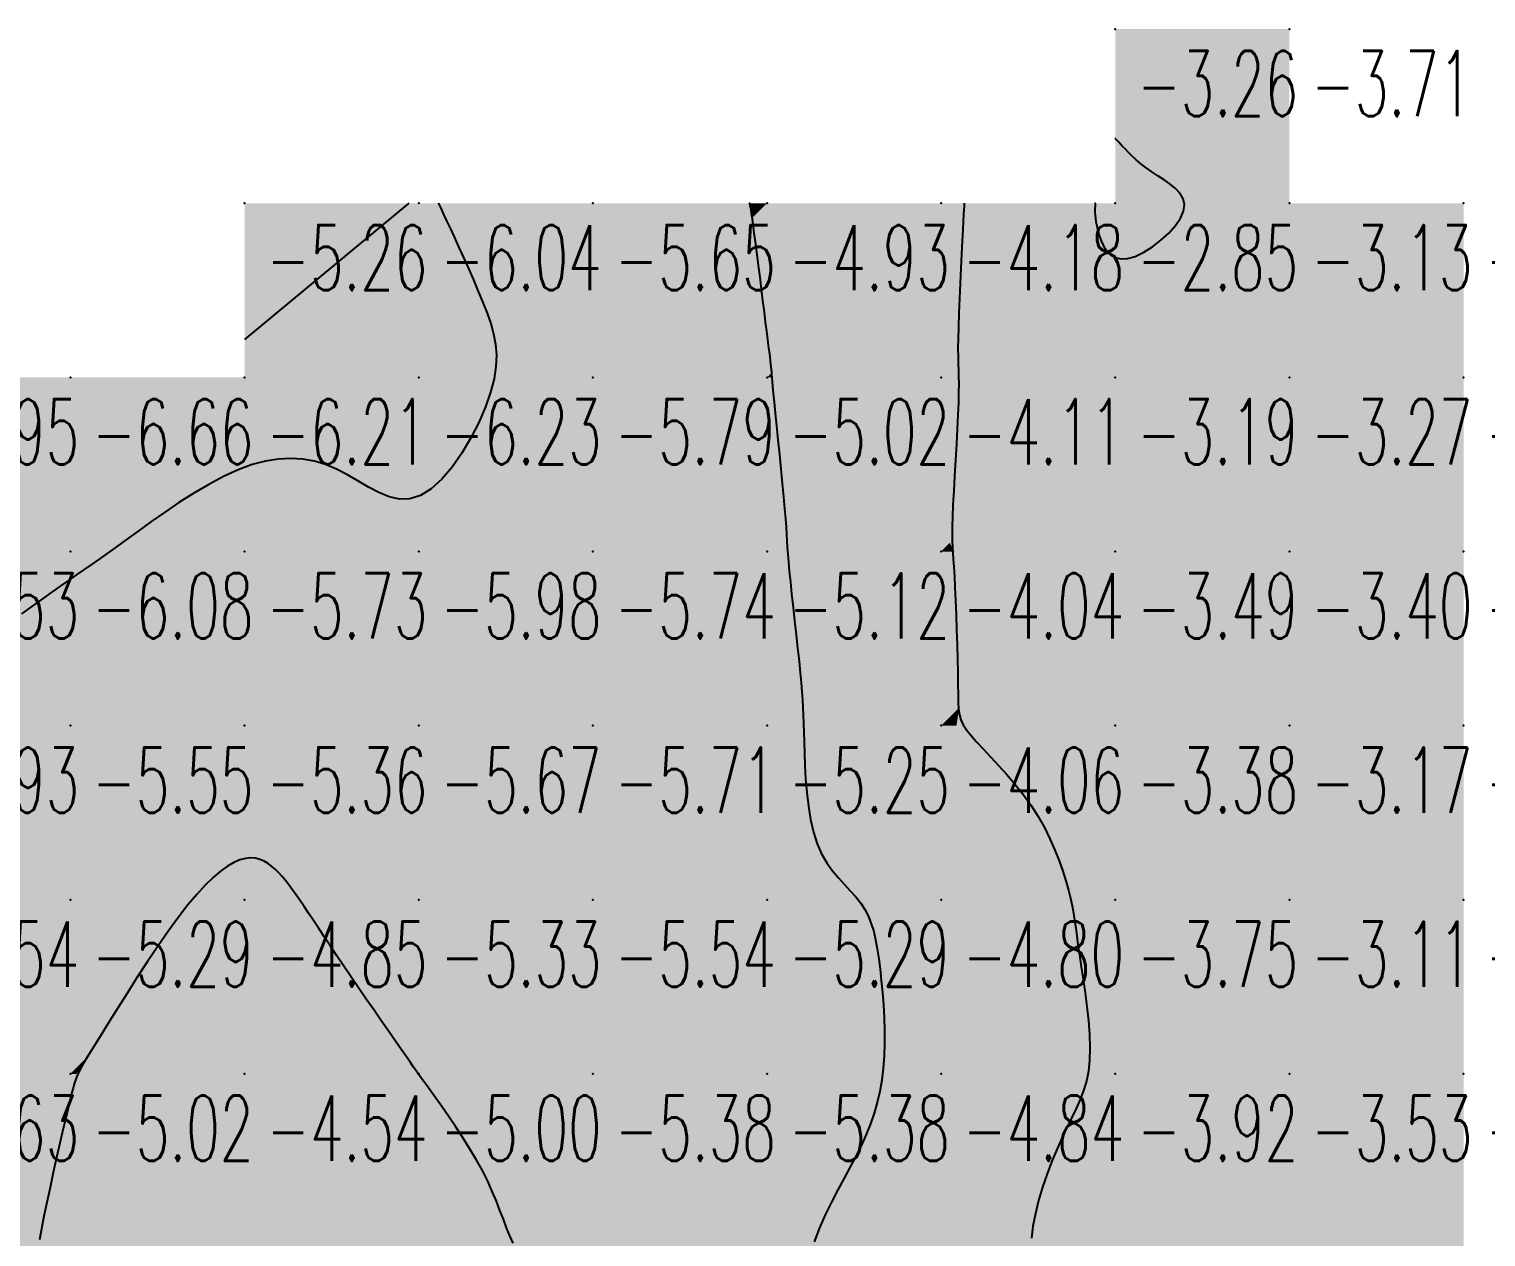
# Model space of a CAD drawing. Header units: millimetres. Extents: x 88261 to 90953, y 390274 to 392322.
# Drawn here: x 89897.9 to 89981.5, y 392137.9 to 392207.2 of the extents above; entities that cross this region are included whole.
import ezdxf
from ezdxf.enums import TextEntityAlignment as Align

# ---------------------------------------------------------------- set-up
doc = ezdxf.new("R2010")
doc.units = ezdxf.units.MM
doc.header["$LTSCALE"] = 25
for name, color, linetype in [('CN_03_00', 7, 'Continuous'), ('CN_04_00', 242, 'Continuous'), ('COTEAlt', 7, 'Continuous'), ('TN_COLORIAGE', 7, 'Continuous')]:
    doc.layers.add(name, color=color, linetype=linetype)
doc.styles.add('Simplex 1.0', font='Simplex.shx', dxfattribs={"width": 0.99, "height": 2.5})
doc.styles.get("Standard").update_dxf_attribs({"font": 'times.ttf'})

# ---------------------------------------------------------------- blocks, each defined once
blk = doc.blocks.new('COTE')
at = {"color": 0}
blk.add_point((0, 0), dxfattribs=at)
at = {"layer": 'COTEAlt'}
blk.add_attdef('ALT', text='', height=3.75, dxfattribs=at).set_placement((1.25, -1.25), align=Align.TOP_LEFT)

msp = doc.modelspace()

# ---------------------------------------------------------------- linework, layer by layer
at = {"layer": 'CN_03_00', "flags": 128}
for points, elevation in [([(89959.096, 392197.239), (89959.096, 392197.239), (89959.096, 392197.236), (89959.096, 392197.229), (89959.095, 392197.214), (89959.094, 392197.19), (89959.092, 392197.154), (89959.089, 392197.104), (89959.086, 392197.037), (89959.082, 392196.951), (89959.079, 392196.844), (89959.081, 392196.716), (89959.09, 392196.563), (89959.108, 392196.385), (89959.138, 392196.181), (89959.183, 392195.947), (89959.246, 392195.683), (89959.329, 392195.391), (89959.437, 392195.086), (89959.578, 392194.788), (89959.755, 392194.515), (89959.976, 392194.286), (89960.245, 392194.121), (89960.569, 392194.038), (89960.953, 392194.057), (89961.398, 392194.19), (89961.883, 392194.423), (89962.382, 392194.737), (89962.869, 392195.11), (89963.317, 392195.522), (89963.702, 392195.953), (89963.996, 392196.383), (89964.174, 392196.792), (89964.218, 392197.162), (89964.141, 392197.497), (89963.965, 392197.8), (89963.711, 392198.078), (89963.4, 392198.336), (89963.055, 392198.58), (89962.696, 392198.816), (89962.344, 392199.048), (89962.019, 392199.281), (89961.722, 392199.512), (89961.455, 392199.738), (89961.216, 392199.953), (89961.006, 392200.155), (89960.825, 392200.339), (89960.671, 392200.501), (89960.546, 392200.636), (89960.448, 392200.743), (89960.374, 392200.823), (89960.321, 392200.88), (89960.286, 392200.919), (89960.264, 392200.942), (89960.253, 392200.954), (89960.249, 392200.959), (89960.249, 392200.959)], -3), ([(89921.382, 392197.239), (89921.383, 392197.237), (89921.389, 392197.224), (89921.407, 392197.186), (89921.44, 392197.113), (89921.496, 392196.993), (89921.58, 392196.814), (89921.696, 392196.564), (89921.851, 392196.231), (89922.047, 392195.808), (89922.279, 392195.306), (89922.538, 392194.742), (89922.815, 392194.131), (89923.102, 392193.489), (89923.39, 392192.832), (89923.671, 392192.176), (89923.937, 392191.537), (89924.178, 392190.926), (89924.385, 392190.334), (89924.549, 392189.747), (89924.66, 392189.15), (89924.708, 392188.53), (89924.683, 392187.873), (89924.577, 392187.164), (89924.379, 392186.389), (89924.085, 392185.543), (89923.702, 392184.654), (89923.247, 392183.758), (89922.732, 392182.891), (89922.171, 392182.091), (89921.579, 392181.392), (89920.969, 392180.832), (89920.356, 392180.447), (89919.749, 392180.261), (89919.149, 392180.252), (89918.554, 392180.385), (89917.96, 392180.625), (89917.364, 392180.938), (89916.763, 392181.289), (89916.155, 392181.643), (89915.536, 392181.966), (89914.904, 392182.228), (89914.256, 392182.421), (89913.589, 392182.541), (89912.9, 392182.585), (89912.187, 392182.55), (89911.448, 392182.432), (89910.678, 392182.228), (89909.877, 392181.934), (89909.044, 392181.551), (89908.191, 392181.096), (89907.332, 392180.587), (89906.483, 392180.044), (89905.658, 392179.487), (89904.872, 392178.935), (89904.139, 392178.408), (89903.475, 392177.927), (89902.889, 392177.504), (89902.369, 392177.133), (89901.899, 392176.801), (89901.463, 392176.495), (89901.044, 392176.203), (89900.624, 392175.911), (89900.188, 392175.608), (89899.719, 392175.28), (89899.205, 392174.917), (89898.649, 392174.523), (89898.06, 392174.104), (89897.446, 392173.664)], -6), ([(89951.571, 392197.239), (89951.571, 392197.236), (89951.57, 392197.216), (89951.567, 392197.159), (89951.561, 392197.049), (89951.552, 392196.867), (89951.537, 392196.595), (89951.517, 392196.216), (89951.491, 392195.712), (89951.457, 392195.074), (89951.418, 392194.326), (89951.377, 392193.504), (89951.336, 392192.641), (89951.297, 392191.771), (89951.263, 392190.929), (89951.236, 392190.149), (89951.22, 392189.465), (89951.215, 392188.899), (89951.219, 392188.431), (89951.228, 392188.026), (89951.24, 392187.651), (89951.25, 392187.274), (89951.256, 392186.861), (89951.253, 392186.379), (89951.238, 392185.795), (89951.21, 392185.086), (89951.17, 392184.277), (89951.122, 392183.401), (89951.07, 392182.494), (89951.018, 392181.589), (89950.969, 392180.721), (89950.927, 392179.925), (89950.896, 392179.235), (89950.879, 392178.675), (89950.873, 392178.222), (89950.879, 392177.84), (89950.894, 392177.498), (89950.916, 392177.159), (89950.944, 392176.791), (89950.976, 392176.359), (89951.01, 392175.829), (89951.044, 392175.177), (89951.077, 392174.425), (89951.11, 392173.605), (89951.139, 392172.749), (89951.166, 392171.888), (89951.188, 392171.055), (89951.205, 392170.282), (89951.216, 392169.6), (89951.222, 392169.034), (89951.231, 392168.568), (89951.254, 392168.183), (89951.302, 392167.856), (89951.384, 392167.564), (89951.512, 392167.286), (89951.696, 392167), (89951.946, 392166.684), (89952.268, 392166.32), (89952.652, 392165.908), (89953.083, 392165.452), (89953.546, 392164.957), (89954.026, 392164.425), (89954.508, 392163.862), (89954.977, 392163.271), (89955.418, 392162.656), (89955.819, 392162.023), (89956.178, 392161.379), (89956.499, 392160.734), (89956.781, 392160.096), (89957.027, 392159.474), (89957.238, 392158.878), (89957.416, 392158.316), (89957.562, 392157.798), (89957.68, 392157.327), (89957.773, 392156.892), (89957.85, 392156.475), (89957.915, 392156.058), (89957.975, 392155.625), (89958.036, 392155.159), (89958.105, 392154.641), (89958.188, 392154.056), (89958.288, 392153.392), (89958.399, 392152.662), (89958.512, 392151.888), (89958.617, 392151.088), (89958.705, 392150.282), (89958.767, 392149.491), (89958.794, 392148.734), (89958.776, 392148.032), (89958.706, 392147.398), (89958.589, 392146.821), (89958.429, 392146.283), (89958.232, 392145.769), (89958.005, 392145.259), (89957.752, 392144.738), (89957.48, 392144.189), (89957.195, 392143.592), (89956.902, 392142.938), (89956.611, 392142.235), (89956.332, 392141.497), (89956.074, 392140.739), (89955.846, 392139.975), (89955.658, 392139.221), (89955.521, 392138.489), (89955.442, 392137.795)], -4)]:
    msp.add_lwpolyline(points, dxfattribs=dict(at, elevation=elevation))
at = {"layer": 'CN_03_00', "linetype": 'Continuous', "elevation": -6, "flags": 128}
msp.add_lwpolyline([(89919.68, 392197.239), (89910.249, 392189.413)], dxfattribs=at)
at = {"layer": 'CN_04_00', "elevation": -5, "flags": 128}
for points in [[(89939.237, 392197.239), (89939.237, 392197.239), (89939.237, 392197.237), (89939.238, 392197.232), (89939.24, 392197.222), (89939.244, 392197.205), (89939.249, 392197.18), (89939.255, 392197.145), (89939.264, 392197.098), (89939.276, 392197.037), (89939.292, 392196.953), (89939.311, 392196.835), (89939.337, 392196.675), (89939.369, 392196.463), (89939.409, 392196.187), (89939.457, 392195.839), (89939.515, 392195.409), (89939.584, 392194.892), (89939.66, 392194.303), (89939.742, 392193.663), (89939.828, 392192.993), (89939.914, 392192.312), (89939.998, 392191.642), (89940.079, 392191.003), (89940.153, 392190.416), (89940.219, 392189.896), (89940.276, 392189.443), (89940.325, 392189.051), (89940.367, 392188.715), (89940.403, 392188.43), (89940.432, 392188.189), (89940.455, 392187.989), (89940.473, 392187.823), (89940.487, 392187.684), (89940.499, 392187.553), (89940.511, 392187.411), (89940.525, 392187.237), (89940.545, 392187.01), (89940.572, 392186.711), (89940.609, 392186.319), (89940.659, 392185.814), (89940.722, 392185.184), (89940.796, 392184.452), (89940.877, 392183.65), (89940.962, 392182.809), (89941.046, 392181.96), (89941.127, 392181.137), (89941.199, 392180.37), (89941.259, 392179.69), (89941.306, 392179.12), (89941.34, 392178.642), (89941.367, 392178.226), (89941.391, 392177.846), (89941.414, 392177.472), (89941.442, 392177.078), (89941.478, 392176.634), (89941.526, 392176.112), (89941.589, 392175.494), (89941.664, 392174.794), (89941.747, 392174.039), (89941.835, 392173.251), (89941.923, 392172.457), (89942.009, 392171.681), (89942.088, 392170.947), (89942.156, 392170.28), (89942.211, 392169.697), (89942.253, 392169.184), (89942.286, 392168.717), (89942.31, 392168.276), (89942.329, 392167.836), (89942.345, 392167.376), (89942.36, 392166.873), (89942.375, 392166.305), (89942.395, 392165.656), (89942.423, 392164.942), (89942.467, 392164.182), (89942.533, 392163.399), (89942.626, 392162.614), (89942.752, 392161.848), (89942.917, 392161.123), (89943.128, 392160.46), (89943.387, 392159.874), (89943.685, 392159.36), (89944.011, 392158.903), (89944.352, 392158.492), (89944.697, 392158.113), (89945.032, 392157.755), (89945.347, 392157.404), (89945.629, 392157.047), (89945.869, 392156.674), (89946.07, 392156.28), (89946.236, 392155.86), (89946.374, 392155.41), (89946.488, 392154.929), (89946.583, 392154.411), (89946.666, 392153.852), (89946.742, 392153.25), (89946.813, 392152.603), (89946.878, 392151.919), (89946.934, 392151.206), (89946.976, 392150.475), (89947, 392149.736), (89947.002, 392148.998), (89946.98, 392148.271), (89946.928, 392147.564), (89946.844, 392146.886), (89946.727, 392146.232), (89946.578, 392145.598), (89946.397, 392144.978), (89946.184, 392144.367), (89945.94, 392143.758), (89945.666, 392143.147), (89945.361, 392142.528), (89945.027, 392141.895), (89944.674, 392141.246), (89944.311, 392140.574), (89943.949, 392139.877), (89943.597, 392139.151), (89943.266, 392138.392), (89942.966, 392137.595)], [(89925.681, 392137.51), (89925.484, 392137.943), (89925.296, 392138.402), (89925.11, 392138.886), (89924.917, 392139.395), (89924.708, 392139.929), (89924.476, 392140.489), (89924.211, 392141.074), (89923.906, 392141.685), (89923.557, 392142.318), (89923.173, 392142.961), (89922.769, 392143.602), (89922.359, 392144.224), (89921.957, 392144.813), (89921.577, 392145.356), (89921.234, 392145.837), (89920.941, 392146.242), (89920.71, 392146.562), (89920.535, 392146.802), (89920.41, 392146.975), (89920.325, 392147.091), (89920.272, 392147.162), (89920.245, 392147.2), (89920.233, 392147.215), (89920.231, 392147.219), (89920.228, 392147.223), (89920.218, 392147.239), (89920.192, 392147.277), (89920.143, 392147.35), (89920.061, 392147.469), (89919.94, 392147.645), (89919.77, 392147.89), (89919.544, 392148.215), (89919.258, 392148.627), (89918.917, 392149.115), (89918.535, 392149.665), (89918.12, 392150.262), (89917.685, 392150.891), (89917.239, 392151.538), (89916.794, 392152.186), (89916.361, 392152.823), (89915.948, 392153.434), (89915.557, 392154.017), (89915.187, 392154.57), (89914.84, 392155.093), (89914.514, 392155.585), (89914.21, 392156.044), (89913.927, 392156.47), (89913.666, 392156.861), (89913.424, 392157.218), (89913.201, 392157.542), (89912.99, 392157.837), (89912.791, 392158.105), (89912.597, 392158.35), (89912.406, 392158.574), (89912.215, 392158.78), (89912.019, 392158.972), (89911.815, 392159.151), (89911.6, 392159.312), (89911.374, 392159.448), (89911.133, 392159.552), (89910.876, 392159.619), (89910.6, 392159.642), (89910.303, 392159.614), (89909.984, 392159.529), (89909.639, 392159.381), (89909.269, 392159.164), (89908.873, 392158.877), (89908.448, 392158.514), (89907.995, 392158.073), (89907.512, 392157.548), (89906.998, 392156.938), (89906.453, 392156.237), (89905.877, 392155.447), (89905.282, 392154.591), (89904.682, 392153.695), (89904.09, 392152.787), (89903.52, 392151.895), (89902.986, 392151.045), (89902.5, 392150.265), (89902.077, 392149.582), (89901.727, 392149.017), (89901.443, 392148.56), (89901.219, 392148.195), (89901.043, 392147.907), (89900.908, 392147.678), (89900.805, 392147.493), (89900.724, 392147.336), (89900.657, 392147.191), (89900.595, 392147.042), (89900.534, 392146.874), (89900.471, 392146.674), (89900.401, 392146.427), (89900.32, 392146.121), (89900.226, 392145.741), (89900.113, 392145.273), (89899.98, 392144.703), (89899.823, 392144.025), (89899.647, 392143.259), (89899.46, 392142.432), (89899.268, 392141.571), (89899.078, 392140.705), (89898.896, 392139.859), (89898.73, 392139.063), (89898.587, 392138.342), (89898.471, 392137.716)]]:
    msp.add_lwpolyline(points, dxfattribs=at)
at = {"layer": 'TN_COLORIAGE', "color": 121}
for points in [[(89970.249, 392207.239, -3), (89962.031, 392199.022, -3), (89960.249, 392207.239, -3), (89960.249, 392200.959, -3)], [(89970.249, 392207.239, -3), (89962.031, 392199.022, -3), (89970.249, 392197.239, -3), (89965.692, 392197.239, -3)], [(89951.087, 392188.077, -3), (89951.571, 392197.239, -3), (89959.032, 392196.023, -3), (89959.096, 392197.239, -3)], [(89970.249, 392187.239, -3.189), (89970.249, 392197.239, -3.189), (89960.249, 392187.239, -3.189)], [(89960.249, 392187.239, -3), (89960.249, 392192.77, -3), (89970.249, 392197.239, -3), (89965.692, 392197.239, -3)], [(89980.249, 392187.239, -3.265), (89980.249, 392197.239, -3.265), (89970.249, 392187.239, -3.265)], [(89980.249, 392197.239, -3.265), (89970.249, 392197.239, -3.265), (89970.249, 392187.239, -3.265)], [(89951.4, 392187.239, -3), (89951.087, 392188.077, -3), (89960.249, 392187.239, -3), (89959.032, 392196.023, -3)], [(89959.032, 392196.023, -3.189), (89960.249, 392192.77, -3.189), (89960.249, 392187.239, -3.189)], [(89951.006, 392177.239, -3.189), (89950.743, 392177.733, -3.189), (89960.249, 392177.239, -3.189), (89960.249, 392187.239, -3.189)], [(89950.743, 392177.733, -3.189), (89951.4, 392187.239, -3.189), (89960.249, 392187.239, -3.189)], [(89960.249, 392177.239, -3.265), (89970.249, 392177.239, -3.265), (89970.249, 392187.239, -3.265)], [(89960.249, 392187.239, -3.265), (89960.249, 392177.239, -3.265), (89970.249, 392187.239, -3.265)], [(89980.249, 392177.239, -3.402), (89980.249, 392187.239, -3.402), (89970.249, 392177.239, -3.402)], [(89970.249, 392187.239, -3.719), (89970.249, 392177.239, -3.719), (89980.249, 392187.239, -3.719)], [(89951.006, 392177.239, -3.486), (89951.29, 392168.281, -3.486), (89960.249, 392177.239, -3.486)], [(89951.29, 392168.281, -3.379), (89951.127, 392167.239, -3.379), (89960.249, 392177.239, -3.379), (89960.249, 392167.239, -3.379)], [(89960.249, 392177.239, -3.402), (89960.249, 392167.239, -3.402), (89970.249, 392177.239, -3.402)], [(89960.249, 392167.239, -3.402), (89970.249, 392167.239, -3.402), (89970.249, 392177.239, -3.402)], [(89980.249, 392167.239, -3.168), (89980.249, 392177.239, -3.168), (89970.249, 392167.239, -3.168)], [(89970.249, 392177.239, -3.602), (89970.249, 392167.239, -3.602), (89980.249, 392177.239, -3.602)], [(89951.127, 392167.239, -3.379), (89955.874, 392162.865, -3.379), (89960.249, 392167.239, -3.379)], [(89957.882, 392157.239, -3.379), (89955.874, 392162.865, -3.379), (89960.249, 392157.239, -3.379), (89960.249, 392167.239, -3.379)], [(89960.249, 392157.239, -3.168), (89970.249, 392157.239, -3.168), (89970.249, 392167.239, -3.168)], [(89960.249, 392167.239, -3.168), (89960.249, 392157.239, -3.168), (89970.249, 392167.239, -3.168)], [(89980.249, 392157.239, -3.106), (89980.249, 392167.239, -3.106), (89970.249, 392157.239, -3.106)], [(89970.249, 392167.239, -3.393), (89970.249, 392157.239, -3.393), (89980.249, 392167.239, -3.393)], [(89957.882, 392157.239, -3.753), (89957.974, 392154.965, -3.753), (89960.249, 392157.239, -3.753)], [(89959.35, 392147.239, -3.753), (89957.974, 392154.965, -3.753), (89960.249, 392147.239, -3.753), (89960.249, 392157.239, -3.753)], [(89960.249, 392147.239, -3.106), (89970.249, 392147.239, -3.106), (89970.249, 392157.239, -3.106)], [(89960.249, 392157.239, -3.106), (89960.249, 392147.239, -3.106), (89970.249, 392157.239, -3.106)], [(89980.249, 392147.239, -3.534), (89980.249, 392157.239, -3.534), (89970.249, 392147.239, -3.534)], [(89970.249, 392157.239, -3.411), (89970.249, 392147.239, -3.411), (89980.249, 392157.239, -3.411)], [(89957.278, 392144.269, -3.756), (89954.705, 392137.239, -3.756), (89960.249, 392147.239, -3.756), (89960.249, 392137.239, -3.756)], [(89957.278, 392144.269, -3.917), (89959.35, 392147.239, -3.917), (89960.249, 392147.239, -3.917)], [(89960.249, 392137.239, -3.534), (89970.249, 392137.239, -3.534), (89970.249, 392147.239, -3.534)], [(89960.249, 392147.239, -3.534), (89960.249, 392137.239, -3.534), (89970.249, 392147.239, -3.534)], [(89980.249, 392137.239, -3.35), (89980.249, 392147.239, -3.35), (89970.249, 392137.239, -3.35)], [(89970.249, 392147.239, -3.302), (89970.249, 392137.239, -3.302), (89980.249, 392147.239, -3.302)]]:
    msp.add_solid(points, dxfattribs=at)
at = {"layer": 'TN_COLORIAGE', "color": 111}
for points in [[(89960.249, 392200.959, -2.847), (89962.031, 392199.022, -2.847), (89960.249, 392197.239, -2.847)], [(89965.692, 392197.239, -2.847), (89962.031, 392199.022, -2.847), (89960.249, 392197.239, -2.847)], [(89960.249, 392192.77, -2.847), (89959.032, 392196.023, -2.847), (89960.249, 392197.239, -2.847)], [(89959.032, 392196.023, -2.847), (89959.096, 392197.239, -2.847), (89960.249, 392197.239, -2.847)], [(89965.692, 392197.239, -2.847), (89960.249, 392192.77, -2.847), (89960.249, 392197.239, -2.847)]]:
    msp.add_solid(points, dxfattribs=at)
at = {"layer": 'TN_COLORIAGE', "color": 151}
for points in [[(89910.249, 392187.239, -6), (89910.249, 392189.413, -6), (89920.249, 392197.239, -6), (89919.68, 392197.239, -6)], [(89920.249, 392187.239, -6.206), (89920.249, 392197.239, -6.206), (89910.249, 392187.239, -6.206)], [(89920.249, 392187.239, -6), (89924.195, 392191.186, -6), (89920.249, 392197.239, -6), (89921.382, 392197.239, -6)], [(89924.195, 392191.186, -6.229), (89925.458, 392187.239, -6.229), (89920.249, 392187.239, -6.229)], [(89890.249, 392187.239, -6.663), (89890.249, 392177.239, -6.663), (89900.249, 392187.239, -6.663)], [(89900.249, 392177.239, -6.527), (89900.249, 392187.239, -6.527), (89890.249, 392177.239, -6.527)], [(89910.249, 392187.239, -6), (89910.249, 392182.924, -6), (89900.249, 392177.239, -6), (89902.588, 392177.239, -6)], [(89900.249, 392187.239, -6.206), (89900.249, 392177.239, -6.206), (89910.249, 392187.239, -6.206)], [(89920.249, 392187.239, -6), (89915.68, 392182.671, -6), (89910.249, 392187.239, -6), (89910.249, 392182.924, -6)], [(89915.68, 392182.671, -6.229), (89920.249, 392178.192, -6.229), (89920.249, 392187.239, -6.229)], [(89925.458, 392187.239, -6.229), (89920.249, 392178.192, -6.229), (89920.249, 392187.239, -6.229)], [(89890.249, 392177.239, -6), (89890.249, 392168.375, -6), (89900.249, 392177.239, -6), (89894.733, 392171.724, -6)], [(89900.249, 392175.679, -6.083), (89894.733, 392171.724, -6.083), (89900.249, 392177.239, -6.083)], [(89900.249, 392175.679, -6.083), (89902.588, 392177.239, -6.083), (89900.249, 392177.239, -6.083)]]:
    msp.add_solid(points, dxfattribs=at)
at = {"layer": 'TN_COLORIAGE', "color": 141}
for points in [[(89919.68, 392197.239, -5.256), (89910.249, 392189.413, -5.256), (89910.249, 392197.239, -5.256)], [(89921.382, 392197.239, -5.649), (89924.195, 392191.186, -5.649), (89930.249, 392197.239, -5.649)], [(89925.458, 392187.239, -5.649), (89924.195, 392191.186, -5.649), (89930.249, 392187.239, -5.649), (89930.249, 392197.239, -5.649)], [(89930.249, 392187.239, -5), (89939.402, 392196.392, -5), (89930.249, 392197.239, -5), (89939.237, 392197.239, -5)], [(89930.249, 392187.239, -5), (89939.402, 392196.392, -5), (89940.249, 392187.239, -5), (89940.249, 392189.647, -5)], [(89940.522, 392187.513, -5.023), (89940.249, 392189.647, -5.023), (89940.249, 392187.239, -5.023)], [(89920.249, 392178.192, -5.79), (89925.458, 392187.239, -5.79), (89920.249, 392177.239, -5.79), (89930.249, 392187.239, -5.79)], [(89920.249, 392177.239, -5.79), (89930.249, 392177.239, -5.79), (89930.249, 392187.239, -5.79)], [(89930.249, 392187.239, -5.023), (89930.249, 392177.239, -5.023), (89940.249, 392187.239, -5.023)], [(89930.249, 392177.239, -5.023), (89940.249, 392177.239, -5.023), (89940.249, 392187.239, -5.023)], [(89940.501, 392187.239, -5.023), (89940.522, 392187.513, -5.023), (89940.249, 392187.239, -5.023)], [(89940.249, 392177.239, -5), (89941.425, 392178.415, -5), (89940.249, 392187.239, -5), (89940.501, 392187.239, -5)], [(89902.588, 392177.239, -5.728), (89910.249, 392182.924, -5.728), (89910.249, 392177.239, -5.728)], [(89910.249, 392182.924, -5.728), (89915.68, 392182.671, -5.728), (89910.249, 392177.239, -5.728)], [(89920.249, 392178.192, -5.728), (89915.68, 392182.671, -5.728), (89920.249, 392177.239, -5.728), (89910.249, 392177.239, -5.728)], [(89941.356, 392177.239, -5.119), (89941.425, 392178.415, -5.119), (89940.249, 392177.239, -5.119)], [(89902.588, 392177.239, -5.551), (89900.249, 392175.679, -5.551), (89910.249, 392177.239, -5.551), (89900.249, 392167.239, -5.551)], [(89900.249, 392167.239, -5.728), (89910.249, 392167.239, -5.728), (89910.249, 392177.239, -5.728)], [(89910.249, 392167.239, -5.976), (89920.249, 392167.239, -5.976), (89920.249, 392177.239, -5.976)], [(89910.249, 392177.239, -5.976), (89910.249, 392167.239, -5.976), (89920.249, 392177.239, -5.976)], [(89920.249, 392177.239, -5.738), (89920.249, 392167.239, -5.738), (89930.249, 392177.239, -5.738)], [(89920.249, 392167.239, -5.738), (89930.249, 392167.239, -5.738), (89930.249, 392177.239, -5.738)], [(89930.249, 392167.239, -5.119), (89940.249, 392167.239, -5.119), (89940.249, 392177.239, -5.119)], [(89930.249, 392177.239, -5.119), (89930.249, 392167.239, -5.119), (89940.249, 392177.239, -5.119)], [(89940.249, 392167.239, -5), (89942.31, 392169.3, -5), (89940.249, 392177.239, -5), (89941.356, 392177.239, -5)], [(89894.733, 392171.724, -5.551), (89900.249, 392175.679, -5.551), (89890.249, 392167.239, -5.551), (89900.249, 392167.239, -5.551)], [(89942.31, 392169.3, -5.249), (89942.34, 392167.239, -5.249), (89940.249, 392167.239, -5.249)], [(89890.249, 392167.239, -5.551), (89890.249, 392157.239, -5.551), (89900.249, 392167.239, -5.551)], [(89890.249, 392157.239, -5.551), (89900.249, 392157.239, -5.551), (89900.249, 392167.239, -5.551)], [(89910.249, 392167.239, -5), (89910.249, 392160.21, -5), (89900.249, 392157.239, -5), (89906.801, 392157.239, -5)], [(89900.249, 392167.239, -5.362), (89900.249, 392157.239, -5.362), (89910.249, 392167.239, -5.362)], [(89920.249, 392167.239, -5), (89912.105, 392159.096, -5), (89910.249, 392167.239, -5), (89910.249, 392160.21, -5)], [(89920.249, 392167.239, -5), (89912.105, 392159.096, -5), (89920.249, 392157.239, -5), (89913.441, 392157.239, -5)], [(89920.249, 392167.239, -5.708), (89920.249, 392157.239, -5.708), (89930.249, 392167.239, -5.708)], [(89920.249, 392157.239, -5.708), (89930.249, 392157.239, -5.708), (89930.249, 392167.239, -5.708)], [(89930.249, 392157.239, -5.249), (89940.249, 392157.239, -5.249), (89940.249, 392167.239, -5.249)], [(89930.249, 392167.239, -5.249), (89930.249, 392157.239, -5.249), (89940.249, 392167.239, -5.249)], [(89940.249, 392157.239, -5), (89942.579, 392159.57, -5), (89940.249, 392167.239, -5), (89942.34, 392167.239, -5)], [(89942.579, 392159.57, -5.286), (89946.108, 392157.239, -5.286), (89940.249, 392157.239, -5.286)], [(89890.249, 392157.239, -5.29), (89890.249, 392147.239, -5.29), (89900.249, 392157.239, -5.29)], [(89890.249, 392147.239, -5.29), (89900.249, 392147.239, -5.29), (89900.249, 392157.239, -5.29)], [(89900.249, 392157.239, -5), (89906.801, 392157.239, -5), (89900.249, 392147.239, -5), (89901.263, 392148.254, -5)], [(89916.124, 392153.114, -5.326), (89913.441, 392157.239, -5.326), (89920.249, 392157.239, -5.326)], [(89920.249, 392157.239, -5), (89916.124, 392153.114, -5), (89920.249, 392147.239, -5), (89920.229, 392147.239, -5)], [(89920.249, 392147.239, -5.537), (89930.249, 392147.239, -5.537), (89930.249, 392157.239, -5.537)], [(89920.249, 392157.239, -5.537), (89920.249, 392147.239, -5.537), (89930.249, 392157.239, -5.537)], [(89930.249, 392147.239, -5.286), (89940.249, 392147.239, -5.286), (89940.249, 392157.239, -5.286)], [(89930.249, 392157.239, -5.286), (89930.249, 392147.239, -5.286), (89940.249, 392157.239, -5.286)], [(89940.249, 392147.239, -5), (89946.765, 392153.756, -5), (89940.249, 392157.239, -5), (89946.108, 392157.239, -5)], [(89946.765, 392153.756, -5.378), (89947.28, 392147.239, -5.378), (89940.249, 392147.239, -5.378)], [(89900.607, 392147.239, -5.017), (89901.263, 392148.254, -5.017), (89900.249, 392147.239, -5.017)], [(89890.249, 392147.239, -5.017), (89890.249, 392137.239, -5.017), (89900.249, 392147.239, -5.017)], [(89890.249, 392137.239, -5), (89898.276, 392137.239, -5), (89900.249, 392147.239, -5), (89900.249, 392145.935, -5)], [(89900.607, 392147.239, -5.017), (89900.249, 392145.935, -5.017), (89900.249, 392147.239, -5.017)], [(89920.229, 392147.239, -5.001), (89920.226, 392147.217, -5.001), (89920.249, 392147.239, -5.001)], [(89920.226, 392147.217, -5.001), (89920.249, 392147.206, -5.001), (89920.249, 392147.239, -5.001)], [(89930.249, 392147.239, -5), (89924.425, 392141.416, -5), (89920.249, 392147.239, -5), (89920.249, 392147.206, -5)], [(89930.249, 392147.239, -5), (89924.425, 392141.416, -5), (89930.249, 392137.239, -5), (89925.49, 392137.239, -5)], [(89930.249, 392147.239, -5.378), (89930.249, 392137.239, -5.378), (89940.249, 392147.239, -5.378)], [(89930.249, 392137.239, -5.378), (89940.249, 392137.239, -5.378), (89940.249, 392147.239, -5.378)], [(89940.249, 392147.239, -5), (89947.28, 392147.239, -5), (89940.249, 392137.239, -5), (89945.681, 392142.672, -5)], [(89942.159, 392137.239, -5.19), (89945.681, 392142.672, -5.19), (89940.249, 392137.239, -5.19)]]:
    msp.add_solid(points, dxfattribs=at)
at = {"layer": 'TN_COLORIAGE', "color": 131}
for points in [[(89939.237, 392197.239, -4.927), (89939.402, 392196.392, -4.927), (89940.249, 392197.239, -4.927)], [(89940.249, 392189.647, -4.927), (89939.402, 392196.392, -4.927), (89940.249, 392197.239, -4.927)], [(89940.249, 392189.647, -4.176), (89940.522, 392187.513, -4.176), (89940.249, 392197.239, -4.176), (89950.249, 392197.239, -4.176)], [(89940.522, 392187.513, -4.105), (89940.501, 392187.239, -4.105), (89950.249, 392197.239, -4.105), (89950.249, 392187.239, -4.105)], [(89950.249, 392197.239, -4), (89951.571, 392197.239, -4), (89950.249, 392187.239, -4), (89951.087, 392188.077, -4)], [(89951.087, 392188.077, -4.105), (89951.4, 392187.239, -4.105), (89950.249, 392187.239, -4.105)], [(89940.501, 392187.239, -4.105), (89941.425, 392178.415, -4.105), (89950.249, 392187.239, -4.105)], [(89941.425, 392178.415, -4.042), (89941.356, 392177.239, -4.042), (89950.249, 392187.239, -4.042), (89950.249, 392177.239, -4.042)], [(89950.249, 392187.239, -4), (89951.4, 392187.239, -4), (89950.249, 392177.239, -4), (89950.743, 392177.733, -4)], [(89941.356, 392177.239, -4.042), (89942.31, 392169.3, -4.042), (89950.249, 392177.239, -4.042)], [(89942.34, 392167.239, -4.042), (89942.31, 392169.3, -4.042), (89950.249, 392167.239, -4.042), (89950.249, 392177.239, -4.042)], [(89950.743, 392177.733, -4.042), (89951.006, 392177.239, -4.042), (89950.249, 392177.239, -4.042)], [(89950.249, 392167.239, -4), (89951.29, 392168.281, -4), (89950.249, 392177.239, -4), (89951.006, 392177.239, -4)], [(89951.127, 392167.239, -4.06), (89951.29, 392168.281, -4.06), (89950.249, 392167.239, -4.06)], [(89942.34, 392167.239, -4.06), (89942.579, 392159.57, -4.06), (89950.249, 392167.239, -4.06)], [(89946.108, 392157.239, -4.06), (89942.579, 392159.57, -4.06), (89950.249, 392157.239, -4.06), (89950.249, 392167.239, -4.06)], [(89950.249, 392157.239, -4), (89955.874, 392162.865, -4), (89950.249, 392167.239, -4), (89951.127, 392167.239, -4)], [(89955.874, 392162.865, -4.798), (89957.882, 392157.239, -4.798), (89950.249, 392157.239, -4.798)], [(89906.801, 392157.239, -4.847), (89910.249, 392160.21, -4.847), (89910.249, 392157.239, -4.847)], [(89910.249, 392160.21, -4.847), (89912.105, 392159.096, -4.847), (89910.249, 392157.239, -4.847)], [(89913.441, 392157.239, -4.847), (89912.105, 392159.096, -4.847), (89910.249, 392157.239, -4.847)], [(89901.263, 392148.254, -4.536), (89900.607, 392147.239, -4.536), (89910.249, 392157.239, -4.536), (89910.249, 392147.239, -4.536)], [(89901.263, 392148.254, -4.847), (89906.801, 392157.239, -4.847), (89910.249, 392157.239, -4.847)], [(89913.441, 392157.239, -4.536), (89916.124, 392153.114, -4.536), (89910.249, 392157.239, -4.536), (89910.249, 392147.239, -4.536)], [(89946.108, 392157.239, -4.798), (89946.765, 392153.756, -4.798), (89950.249, 392157.239, -4.798)], [(89947.28, 392147.239, -4.798), (89946.765, 392153.756, -4.798), (89950.249, 392147.239, -4.798), (89950.249, 392157.239, -4.798)], [(89950.249, 392147.239, -4), (89957.974, 392154.965, -4), (89950.249, 392157.239, -4), (89957.882, 392157.239, -4)], [(89957.974, 392154.965, -4.84), (89959.35, 392147.239, -4.84), (89950.249, 392147.239, -4.84)], [(89920.229, 392147.239, -4.536), (89916.124, 392153.114, -4.536), (89910.249, 392147.239, -4.536)], [(89900.249, 392145.935, -4.536), (89900.607, 392147.239, -4.536), (89900.249, 392137.239, -4.536), (89910.249, 392147.239, -4.536)], [(89900.249, 392137.239, -4.536), (89910.249, 392137.239, -4.536), (89910.249, 392147.239, -4.536)], [(89920.226, 392147.217, -4.536), (89920.229, 392147.239, -4.536), (89910.249, 392137.239, -4.536), (89910.249, 392147.239, -4.536)], [(89920.249, 392147.206, -4.587), (89920.226, 392147.217, -4.587), (89920.249, 392137.239, -4.587), (89910.249, 392137.239, -4.587)], [(89920.249, 392147.206, -4.727), (89924.425, 392141.416, -4.727), (89920.249, 392137.239, -4.727)], [(89945.681, 392142.672, -4.196), (89942.159, 392137.239, -4.196), (89950.249, 392147.239, -4.196), (89950.249, 392137.239, -4.196)], [(89945.681, 392142.672, -4.84), (89947.28, 392147.239, -4.84), (89950.249, 392147.239, -4.84)], [(89950.249, 392147.239, -4), (89959.35, 392147.239, -4), (89950.249, 392137.239, -4), (89957.278, 392144.269, -4)], [(89900.249, 392145.935, -4.885), (89898.276, 392137.239, -4.885), (89900.249, 392137.239, -4.885)], [(89954.705, 392137.239, -4.196), (89957.278, 392144.269, -4.196), (89950.249, 392137.239, -4.196)], [(89925.49, 392137.239, -4.727), (89924.425, 392141.416, -4.727), (89920.249, 392137.239, -4.727)]]:
    msp.add_solid(points, dxfattribs=at)

# ---------------------------------------------------------------- block references
at = {"layer": 'COTEAlt'}
ref = msp.add_blockref('COTE', (89960.249, 392207.239), dxfattribs=at)
ref.add_attrib('ALT', '-3.26', dxfattribs={"height": 3.75, "style": 'Simplex 1.0', "width": 0.6}).set_placement((89961.499, 392205.989), align=Align.TOP_LEFT)
ref = msp.add_blockref('COTE', (89970.249, 392207.239), dxfattribs=at)
ref.add_attrib('ALT', '-3.71', dxfattribs={"height": 3.75, "style": 'Simplex 1.0', "width": 0.6}).set_placement((89971.499, 392205.989), align=Align.TOP_LEFT)
ref = msp.add_blockref('COTE', (89910.249, 392197.239), dxfattribs=at)
ref.add_attrib('ALT', '-5.26', dxfattribs={"height": 3.75, "style": 'Simplex 1.0', "width": 0.6}).set_placement((89911.499, 392195.989), align=Align.TOP_LEFT)
ref = msp.add_blockref('COTE', (89920.249, 392197.239), dxfattribs=at)
ref.add_attrib('ALT', '-6.04', dxfattribs={"height": 3.75, "style": 'Simplex 1.0', "width": 0.6}).set_placement((89921.499, 392195.989), align=Align.TOP_LEFT)
ref = msp.add_blockref('COTE', (89930.249, 392197.239), dxfattribs=at)
ref.add_attrib('ALT', '-5.65', dxfattribs={"height": 3.75, "style": 'Simplex 1.0', "width": 0.6}).set_placement((89931.499, 392195.989), align=Align.TOP_LEFT)
ref = msp.add_blockref('COTE', (89940.249, 392197.239), dxfattribs=at)
ref.add_attrib('ALT', '-4.93', dxfattribs={"height": 3.75, "style": 'Simplex 1.0', "width": 0.6}).set_placement((89941.499, 392195.989), align=Align.TOP_LEFT)
ref = msp.add_blockref('COTE', (89950.249, 392197.239), dxfattribs=at)
ref.add_attrib('ALT', '-4.18', dxfattribs={"height": 3.75, "style": 'Simplex 1.0', "width": 0.6}).set_placement((89951.499, 392195.989), align=Align.TOP_LEFT)
ref = msp.add_blockref('COTE', (89960.249, 392197.239), dxfattribs=at)
ref.add_attrib('ALT', '-2.85', dxfattribs={"height": 3.75, "style": 'Simplex 1.0', "width": 0.6}).set_placement((89961.499, 392195.989), align=Align.TOP_LEFT)
ref = msp.add_blockref('COTE', (89970.249, 392197.239), dxfattribs=at)
ref.add_attrib('ALT', '-3.13', dxfattribs={"height": 3.75, "style": 'Simplex 1.0', "width": 0.6}).set_placement((89971.499, 392195.989), align=Align.TOP_LEFT)
ref = msp.add_blockref('COTE', (89980.249, 392197.239), dxfattribs=at)
ref.add_attrib('ALT', '-3.21', dxfattribs={"height": 3.75, "style": 'Simplex 1.0', "width": 0.6}).set_placement((89981.499, 392195.989), align=Align.TOP_LEFT)
ref = msp.add_blockref('COTE', (89890.249, 392187.239), dxfattribs=at)
ref.add_attrib('ALT', '-6.95', dxfattribs={"height": 3.75, "style": 'Simplex 1.0', "width": 0.6}).set_placement((89891.499, 392185.989), align=Align.TOP_LEFT)
ref = msp.add_blockref('COTE', (89900.249, 392187.239), dxfattribs=at)
ref.add_attrib('ALT', '-6.66', dxfattribs={"height": 3.75, "style": 'Simplex 1.0', "width": 0.6}).set_placement((89901.499, 392185.989), align=Align.TOP_LEFT)
ref = msp.add_blockref('COTE', (89910.249, 392187.239), dxfattribs=at)
ref.add_attrib('ALT', '-6.21', dxfattribs={"height": 3.75, "style": 'Simplex 1.0', "width": 0.6}).set_placement((89911.499, 392185.989), align=Align.TOP_LEFT)
ref = msp.add_blockref('COTE', (89920.249, 392187.239), dxfattribs=at)
ref.add_attrib('ALT', '-6.23', dxfattribs={"height": 3.75, "style": 'Simplex 1.0', "width": 0.6}).set_placement((89921.499, 392185.989), align=Align.TOP_LEFT)
ref = msp.add_blockref('COTE', (89930.249, 392187.239), dxfattribs=at)
ref.add_attrib('ALT', '-5.79', dxfattribs={"height": 3.75, "style": 'Simplex 1.0', "width": 0.6}).set_placement((89931.499, 392185.989), align=Align.TOP_LEFT)
ref = msp.add_blockref('COTE', (89940.249, 392187.239), dxfattribs=at)
ref.add_attrib('ALT', '-5.02', dxfattribs={"height": 3.75, "style": 'Simplex 1.0', "width": 0.6}).set_placement((89941.499, 392185.989), align=Align.TOP_LEFT)
ref = msp.add_blockref('COTE', (89950.249, 392187.239), dxfattribs=at)
ref.add_attrib('ALT', '-4.11', dxfattribs={"height": 3.75, "style": 'Simplex 1.0', "width": 0.6}).set_placement((89951.499, 392185.989), align=Align.TOP_LEFT)
ref = msp.add_blockref('COTE', (89960.249, 392187.239), dxfattribs=at)
ref.add_attrib('ALT', '-3.19', dxfattribs={"height": 3.75, "style": 'Simplex 1.0', "width": 0.6}).set_placement((89961.499, 392185.989), align=Align.TOP_LEFT)
ref = msp.add_blockref('COTE', (89970.249, 392187.239), dxfattribs=at)
ref.add_attrib('ALT', '-3.27', dxfattribs={"height": 3.75, "style": 'Simplex 1.0', "width": 0.6}).set_placement((89971.499, 392185.989), align=Align.TOP_LEFT)
ref = msp.add_blockref('COTE', (89980.249, 392187.239), dxfattribs=at)
ref.add_attrib('ALT', '-3.72', dxfattribs={"height": 3.75, "style": 'Simplex 1.0', "width": 0.6}).set_placement((89981.499, 392185.989), align=Align.TOP_LEFT)
ref = msp.add_blockref('COTE', (89890.249, 392177.239), dxfattribs=at)
ref.add_attrib('ALT', '-6.53', dxfattribs={"height": 3.75, "style": 'Simplex 1.0', "width": 0.6}).set_placement((89891.499, 392175.989), align=Align.TOP_LEFT)
ref = msp.add_blockref('COTE', (89900.249, 392177.239), dxfattribs=at)
ref.add_attrib('ALT', '-6.08', dxfattribs={"height": 3.75, "style": 'Simplex 1.0', "width": 0.6}).set_placement((89901.499, 392175.989), align=Align.TOP_LEFT)
ref = msp.add_blockref('COTE', (89910.249, 392177.239), dxfattribs=at)
ref.add_attrib('ALT', '-5.73', dxfattribs={"height": 3.75, "style": 'Simplex 1.0', "width": 0.6}).set_placement((89911.499, 392175.989), align=Align.TOP_LEFT)
ref = msp.add_blockref('COTE', (89920.249, 392177.239), dxfattribs=at)
ref.add_attrib('ALT', '-5.98', dxfattribs={"height": 3.75, "style": 'Simplex 1.0', "width": 0.6}).set_placement((89921.499, 392175.989), align=Align.TOP_LEFT)
ref = msp.add_blockref('COTE', (89930.249, 392177.239), dxfattribs=at)
ref.add_attrib('ALT', '-5.74', dxfattribs={"height": 3.75, "style": 'Simplex 1.0', "width": 0.6}).set_placement((89931.499, 392175.989), align=Align.TOP_LEFT)
ref = msp.add_blockref('COTE', (89940.249, 392177.239), dxfattribs=at)
ref.add_attrib('ALT', '-5.12', dxfattribs={"height": 3.75, "style": 'Simplex 1.0', "width": 0.6}).set_placement((89941.499, 392175.989), align=Align.TOP_LEFT)
ref = msp.add_blockref('COTE', (89950.249, 392177.239), dxfattribs=at)
ref.add_attrib('ALT', '-4.04', dxfattribs={"height": 3.75, "style": 'Simplex 1.0', "width": 0.6}).set_placement((89951.499, 392175.989), align=Align.TOP_LEFT)
ref = msp.add_blockref('COTE', (89960.249, 392177.239), dxfattribs=at)
ref.add_attrib('ALT', '-3.49', dxfattribs={"height": 3.75, "style": 'Simplex 1.0', "width": 0.6}).set_placement((89961.499, 392175.989), align=Align.TOP_LEFT)
ref = msp.add_blockref('COTE', (89970.249, 392177.239), dxfattribs=at)
ref.add_attrib('ALT', '-3.40', dxfattribs={"height": 3.75, "style": 'Simplex 1.0', "width": 0.6}).set_placement((89971.499, 392175.989), align=Align.TOP_LEFT)
ref = msp.add_blockref('COTE', (89980.249, 392177.239), dxfattribs=at)
ref.add_attrib('ALT', '-3.60', dxfattribs={"height": 3.75, "style": 'Simplex 1.0', "width": 0.6}).set_placement((89981.499, 392175.989), align=Align.TOP_LEFT)
ref = msp.add_blockref('COTE', (89890.249, 392167.239), dxfattribs=at)
ref.add_attrib('ALT', '-5.93', dxfattribs={"height": 3.75, "style": 'Simplex 1.0', "width": 0.6}).set_placement((89891.499, 392165.989), align=Align.TOP_LEFT)
ref = msp.add_blockref('COTE', (89900.249, 392167.239), dxfattribs=at)
ref.add_attrib('ALT', '-5.55', dxfattribs={"height": 3.75, "style": 'Simplex 1.0', "width": 0.6}).set_placement((89901.499, 392165.989), align=Align.TOP_LEFT)
ref = msp.add_blockref('COTE', (89910.249, 392167.239), dxfattribs=at)
ref.add_attrib('ALT', '-5.36', dxfattribs={"height": 3.75, "style": 'Simplex 1.0', "width": 0.6}).set_placement((89911.499, 392165.989), align=Align.TOP_LEFT)
ref = msp.add_blockref('COTE', (89920.249, 392167.239), dxfattribs=at)
ref.add_attrib('ALT', '-5.67', dxfattribs={"height": 3.75, "style": 'Simplex 1.0', "width": 0.6}).set_placement((89921.499, 392165.989), align=Align.TOP_LEFT)
ref = msp.add_blockref('COTE', (89930.249, 392167.239), dxfattribs=at)
ref.add_attrib('ALT', '-5.71', dxfattribs={"height": 3.75, "style": 'Simplex 1.0', "width": 0.6}).set_placement((89931.499, 392165.989), align=Align.TOP_LEFT)
ref = msp.add_blockref('COTE', (89940.249, 392167.239), dxfattribs=at)
ref.add_attrib('ALT', '-5.25', dxfattribs={"height": 3.75, "style": 'Simplex 1.0', "width": 0.6}).set_placement((89941.499, 392165.989), align=Align.TOP_LEFT)
ref = msp.add_blockref('COTE', (89950.249, 392167.239), dxfattribs=at)
ref.add_attrib('ALT', '-4.06', dxfattribs={"height": 3.75, "style": 'Simplex 1.0', "width": 0.6}).set_placement((89951.499, 392165.989), align=Align.TOP_LEFT)
ref = msp.add_blockref('COTE', (89960.249, 392167.239), dxfattribs=at)
ref.add_attrib('ALT', '-3.38', dxfattribs={"height": 3.75, "style": 'Simplex 1.0', "width": 0.6}).set_placement((89961.499, 392165.989), align=Align.TOP_LEFT)
ref = msp.add_blockref('COTE', (89970.249, 392167.239), dxfattribs=at)
ref.add_attrib('ALT', '-3.17', dxfattribs={"height": 3.75, "style": 'Simplex 1.0', "width": 0.6}).set_placement((89971.499, 392165.989), align=Align.TOP_LEFT)
ref = msp.add_blockref('COTE', (89980.249, 392167.239), dxfattribs=at)
ref.add_attrib('ALT', '-3.39', dxfattribs={"height": 3.75, "style": 'Simplex 1.0', "width": 0.6}).set_placement((89981.499, 392165.989), align=Align.TOP_LEFT)
ref = msp.add_blockref('COTE', (89890.249, 392157.239), dxfattribs=at)
ref.add_attrib('ALT', '-5.54', dxfattribs={"height": 3.75, "style": 'Simplex 1.0', "width": 0.6}).set_placement((89891.499, 392155.989), align=Align.TOP_LEFT)
ref = msp.add_blockref('COTE', (89900.249, 392157.239), dxfattribs=at)
ref.add_attrib('ALT', '-5.29', dxfattribs={"height": 3.75, "style": 'Simplex 1.0', "width": 0.6}).set_placement((89901.499, 392155.989), align=Align.TOP_LEFT)
ref = msp.add_blockref('COTE', (89910.249, 392157.239), dxfattribs=at)
ref.add_attrib('ALT', '-4.85', dxfattribs={"height": 3.75, "style": 'Simplex 1.0', "width": 0.6}).set_placement((89911.499, 392155.989), align=Align.TOP_LEFT)
ref = msp.add_blockref('COTE', (89920.249, 392157.239), dxfattribs=at)
ref.add_attrib('ALT', '-5.33', dxfattribs={"height": 3.75, "style": 'Simplex 1.0', "width": 0.6}).set_placement((89921.499, 392155.989), align=Align.TOP_LEFT)
ref = msp.add_blockref('COTE', (89930.249, 392157.239), dxfattribs=at)
ref.add_attrib('ALT', '-5.54', dxfattribs={"height": 3.75, "style": 'Simplex 1.0', "width": 0.6}).set_placement((89931.499, 392155.989), align=Align.TOP_LEFT)
ref = msp.add_blockref('COTE', (89940.249, 392157.239), dxfattribs=at)
ref.add_attrib('ALT', '-5.29', dxfattribs={"height": 3.75, "style": 'Simplex 1.0', "width": 0.6}).set_placement((89941.499, 392155.989), align=Align.TOP_LEFT)
ref = msp.add_blockref('COTE', (89950.249, 392157.239), dxfattribs=at)
ref.add_attrib('ALT', '-4.80', dxfattribs={"height": 3.75, "style": 'Simplex 1.0', "width": 0.6}).set_placement((89951.499, 392155.989), align=Align.TOP_LEFT)
ref = msp.add_blockref('COTE', (89960.249, 392157.239), dxfattribs=at)
ref.add_attrib('ALT', '-3.75', dxfattribs={"height": 3.75, "style": 'Simplex 1.0', "width": 0.6}).set_placement((89961.499, 392155.989), align=Align.TOP_LEFT)
ref = msp.add_blockref('COTE', (89970.249, 392157.239), dxfattribs=at)
ref.add_attrib('ALT', '-3.11', dxfattribs={"height": 3.75, "style": 'Simplex 1.0', "width": 0.6}).set_placement((89971.499, 392155.989), align=Align.TOP_LEFT)
ref = msp.add_blockref('COTE', (89980.249, 392157.239), dxfattribs=at)
ref.add_attrib('ALT', '-3.41', dxfattribs={"height": 3.75, "style": 'Simplex 1.0', "width": 0.6}).set_placement((89981.499, 392155.989), align=Align.TOP_LEFT)
ref = msp.add_blockref('COTE', (89890.249, 392147.239), dxfattribs=at)
ref.add_attrib('ALT', '-5.63', dxfattribs={"height": 3.75, "style": 'Simplex 1.0', "width": 0.6}).set_placement((89891.499, 392145.989), align=Align.TOP_LEFT)
ref = msp.add_blockref('COTE', (89900.249, 392147.239), dxfattribs=at)
ref.add_attrib('ALT', '-5.02', dxfattribs={"height": 3.75, "style": 'Simplex 1.0', "width": 0.6}).set_placement((89901.499, 392145.989), align=Align.TOP_LEFT)
ref = msp.add_blockref('COTE', (89910.249, 392147.239), dxfattribs=at)
ref.add_attrib('ALT', '-4.54', dxfattribs={"height": 3.75, "style": 'Simplex 1.0', "width": 0.6}).set_placement((89911.499, 392145.989), align=Align.TOP_LEFT)
ref = msp.add_blockref('COTE', (89920.249, 392147.239), dxfattribs=at)
ref.add_attrib('ALT', '-5.00', dxfattribs={"height": 3.75, "style": 'Simplex 1.0', "width": 0.6}).set_placement((89921.499, 392145.989), align=Align.TOP_LEFT)
ref = msp.add_blockref('COTE', (89930.249, 392147.239), dxfattribs=at)
ref.add_attrib('ALT', '-5.38', dxfattribs={"height": 3.75, "style": 'Simplex 1.0', "width": 0.6}).set_placement((89931.499, 392145.989), align=Align.TOP_LEFT)
ref = msp.add_blockref('COTE', (89940.249, 392147.239), dxfattribs=at)
ref.add_attrib('ALT', '-5.38', dxfattribs={"height": 3.75, "style": 'Simplex 1.0', "width": 0.6}).set_placement((89941.499, 392145.989), align=Align.TOP_LEFT)
ref = msp.add_blockref('COTE', (89950.249, 392147.239), dxfattribs=at)
ref.add_attrib('ALT', '-4.84', dxfattribs={"height": 3.75, "style": 'Simplex 1.0', "width": 0.6}).set_placement((89951.499, 392145.989), align=Align.TOP_LEFT)
ref = msp.add_blockref('COTE', (89960.249, 392147.239), dxfattribs=at)
ref.add_attrib('ALT', '-3.92', dxfattribs={"height": 3.75, "style": 'Simplex 1.0', "width": 0.6}).set_placement((89961.499, 392145.989), align=Align.TOP_LEFT)
ref = msp.add_blockref('COTE', (89970.249, 392147.239), dxfattribs=at)
ref.add_attrib('ALT', '-3.53', dxfattribs={"height": 3.75, "style": 'Simplex 1.0', "width": 0.6}).set_placement((89971.499, 392145.989), align=Align.TOP_LEFT)
ref = msp.add_blockref('COTE', (89980.249, 392147.239), dxfattribs=at)
ref.add_attrib('ALT', '-3.30', dxfattribs={"height": 3.75, "style": 'Simplex 1.0', "width": 0.6}).set_placement((89981.499, 392145.989), align=Align.TOP_LEFT)

doc.saveas('drawing.dxf')
